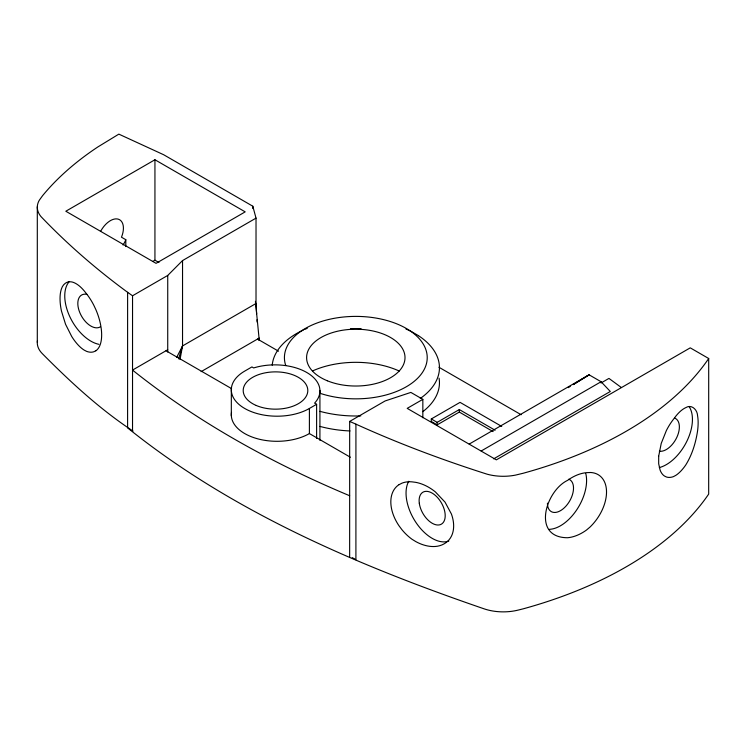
<?xml version="1.0" encoding="UTF-8"?>
<svg xmlns="http://www.w3.org/2000/svg" width="746" height="746" viewBox="0 0 746 746"><rect width="100%" height="100%" fill="white"/><g stroke="black" fill="none" stroke-linecap="round" stroke-linejoin="round"><path stroke-width="1.12" d="M37.3 342.321L37.309 206.745M125.804 246.572L125.813 239.708L121.458 237.191L121.803 236.37A18.454 10.649 -60 0 0 111.191 220.21L109.559 221.152A18.454 10.649 -60 0 0 100.869 230.896M256.643 313.963L256.018 303.491L256.027 218.13L252.801 206.213L163.644 154.73L118.838 134.131L97.847 146.953A369.69 213.449 0 0 0 42.569 195.694L39.352 200.152A37.617 21.718 0 0 0 40.927 216.517C67.457 244.315 96.644 269.576 127.613 292.311L127.594 427.887C232.519 512.185 358.36 565.701 484.583 608.997A37.58 21.699 0 0 0 518.2 610.079L523.216 608.829A369.634 213.421 0 0 0 708.681 494.085L708.7 358.509L690.246 347.85L496.351 459.853L407.195 408.37L422.842 399.343L410.86 392.415L385.113 400.956L349.669 421.425L349.65 557.01M127.613 292.311L132.546 295.77L132.527 431.347L133.03 431.029M152.967 261.324L154.935 260.186L154.944 159.756L245.192 211.864L156.054 263.347L65.816 211.239L154.944 159.756M167.729 352.037L167.738 275.442L182.546 260.578L256.027 218.13M180.01 359.553L182.537 345.939L182.546 260.578M231.325 415.718L231.335 388.955M252.801 208.526L252.801 206.213M259.263 340.288L255.43 301.328M350.387 457.242L309.394 433.566L309.404 408.463L316.621 404.285L314.607 403.129A45.012 25.989 0 0 0 306.746 372.478A45.012 25.989 0 0 0 253.677 367.937L251.924 366.929L244.707 371.107A45.748 26.418 0 0 0 244.707 408.463A45.748 26.418 0 0 0 309.404 408.463M316.612 438.527L316.621 404.285M319.922 440.364L319.931 390.354M349.669 421.425L355.926 424.148L355.907 559.733L352.252 557.616M422.842 417.779L422.842 399.343M501.732 426.432L460.049 402.364L431.291 418.963L431.291 421.481L437.156 424.866L459.312 412.072L459.312 409.563L495.12 430.228M437.156 424.866L437.156 422.357L459.312 409.563M259.086 340.279L259.263 338.059L201.131 371.639M255.822 305.813L256.018 303.491L182.537 345.939L176.718 357.306M178.574 358.854L182.537 345.939M125.813 239.708L125.272 240.986A18.454 10.649 -60 0 1 123.034 245.033M568.265 387.64L570.252 386.419M349.66 495.745C272.365 463.35 198.128 422.516 132.536 370.091L167.729 349.753M132.546 295.77L167.738 275.442M469.225 444.066L589.098 374.818L601.08 381.738L610.303 391.482L493.665 458.855M481.207 450.985L601.08 381.738M601.015 382.996L608.96 378.409L621.334 387.519M399.11 484.639L401.907 483.184A37.626 25.066 50.8 0 1 411.951 481.851L415.802 482.354A38.633 26.586 47.9 0 1 435.356 491.894L445.017 502.105L451.414 514.003A36.162 24.888 47.9 0 1 451.414 536.206C448.467 542.305 441.996 546.044 435.347 546.473A38.633 26.586 47.9 0 1 415.802 541.596L411.941 539.218A37.626 25.066 50.8 0 1 401.898 529.66L399.101 525.921A36.647 24.413 50.8 0 1 399.091 484.611M95.805 350.779L93.819 351.758A37.636 17.764 67.8 0 1 86.704 351.403L84.205 350.126A38.643 16.981 69.8 0 1 71.719 336.502L65.555 324.268L61.461 311.035A36.153 15.89 69.8 0 1 61.461 288.823C62.729 284.468 66.981 280.701 71.728 281.923A38.643 16.981 69.8 0 1 84.205 290.875L86.704 294.036A37.636 17.764 67.8 0 1 93.819 305.282L95.805 309.497A36.638 17.298 67.8 0 1 95.814 350.816M589.965 472.526L586.515 472.656A37.999 25.345 -50.7 0 0 567.585 480.368C545.652 490.756 531.357 537.698 567.585 537.735A37.999 25.355 -50.7 0 0 586.515 530.024L589.965 527.105A36.918 23.378 -54.6 0 0 606.526 492.034A36.918 23.378 -54.6 0 0 589.983 472.479M355.926 424.148C398.588 443.516 442.537 459.993 487.175 474.204A37.58 21.699 0 0 0 515.505 475.109L523.226 473.244A369.634 213.421 0 0 0 708.7 358.509M418.553 335.7L411.121 331.41A83.673 48.313 0 0 0 405.983 329.033M438.946 367.256L521.156 414.739M459.312 412.072L493.125 431.589M431.291 418.963L437.156 422.357M154.935 260.186L158.945 262.508M257.529 339.066L278.528 351.189M166.013 350.769L231.586 388.638M132.126 430.507C99.265 408.668 69.984 381.56 42.261 353.585A37.608 21.718 0 0 1 37.477 340.642M256.988 319.773L257.128 322.095M100.384 326.795A18.454 10.649 60 0 1 79.85 312.705A18.454 10.649 60 0 1 86.844 294.344M448.803 541.027A36.936 21.326 60 0 1 415.932 522.442A36.936 21.326 60 0 1 408.771 481.263M585.769 473.514A36.936 21.317 -60 0 1 577.115 509.248A36.936 21.317 -60 0 1 549.354 529.334M98.938 344.335A36.936 21.326 60 0 1 70.068 317.218A36.936 21.326 60 0 1 69.117 281.746M689.211 406.738A36.936 21.317 -60 0 1 686.796 441.39A36.936 21.317 -60 0 1 659.305 467.583M285.718 365.447A71.402 41.226 0 0 1 359.413 316.444A71.402 41.226 0 0 1 424.194 369.494A71.402 41.226 0 0 1 319.502 393.114M312.835 370.818A70.115 40.48 0 0 1 399.259 371.042M439.077 378.175A83.673 48.313 0 0 1 422.833 411.652M350.051 430.946A83.673 48.313 0 0 1 319.931 426.395M418.515 335.719A83.673 48.313 0 0 1 420.287 398.457M360.794 415.904A83.673 48.313 0 0 1 319.941 411.335M272.225 365.186A83.673 48.313 0 0 1 303.426 329.993M304.461 329.518A83.673 48.313 0 0 1 307.268 328.315M309.394 433.566A45.748 26.418 0 0 1 257.575 438.788A45.748 26.418 0 0 1 231.512 412.398M350.489 328.716A67.653 39.062 0 0 1 361.101 328.716M674.645 418.068A18.454 10.649 -60 0 1 676.883 437.24A18.454 10.649 -60 0 1 659.343 451.237M568.788 479.221A18.454 10.649 -60 0 1 566.028 506.049A18.454 10.649 -60 0 1 547.433 503.158M658.681 456.207L658.681 463.77L660.07 470.008A36.871 17.354 -67.8 0 0 664.406 476.004L666.383 476.974A37.654 17.718 -67.8 0 0 673.479 476.61L675.923 475.295A39.09 16.561 -70.7 0 0 685.714 465.038C692.157 454.724 695.785 442.788 697.585 430.815A35.267 13.223 -73.4 0 0 697.585 415.811C697.426 409.806 691.57 403.875 685.714 407.67A39.09 16.561 -70.7 0 0 675.923 416.044L673.489 419.252A37.654 17.718 -67.8 0 0 666.392 430.498L661.226 443.432L658.681 456.207M589.098 374.818L573.301 384.563L589.098 374.818M419.299 503.261A18.454 10.649 60 0 0 440.476 524.587A18.454 10.649 60 0 0 436.708 496.687A18.454 10.649 60 0 0 419.299 503.261M327.317 380.777A49.199 28.404 0 0 0 404.789 360.29A49.199 28.404 0 0 0 335.318 331.784A49.199 28.404 0 0 0 327.317 380.777M256.242 405.479A32.292 18.641 0 0 0 307.585 392.676A32.292 18.641 0 0 0 262.704 373.401A32.292 18.641 0 0 0 256.242 405.479"/></g></svg>
